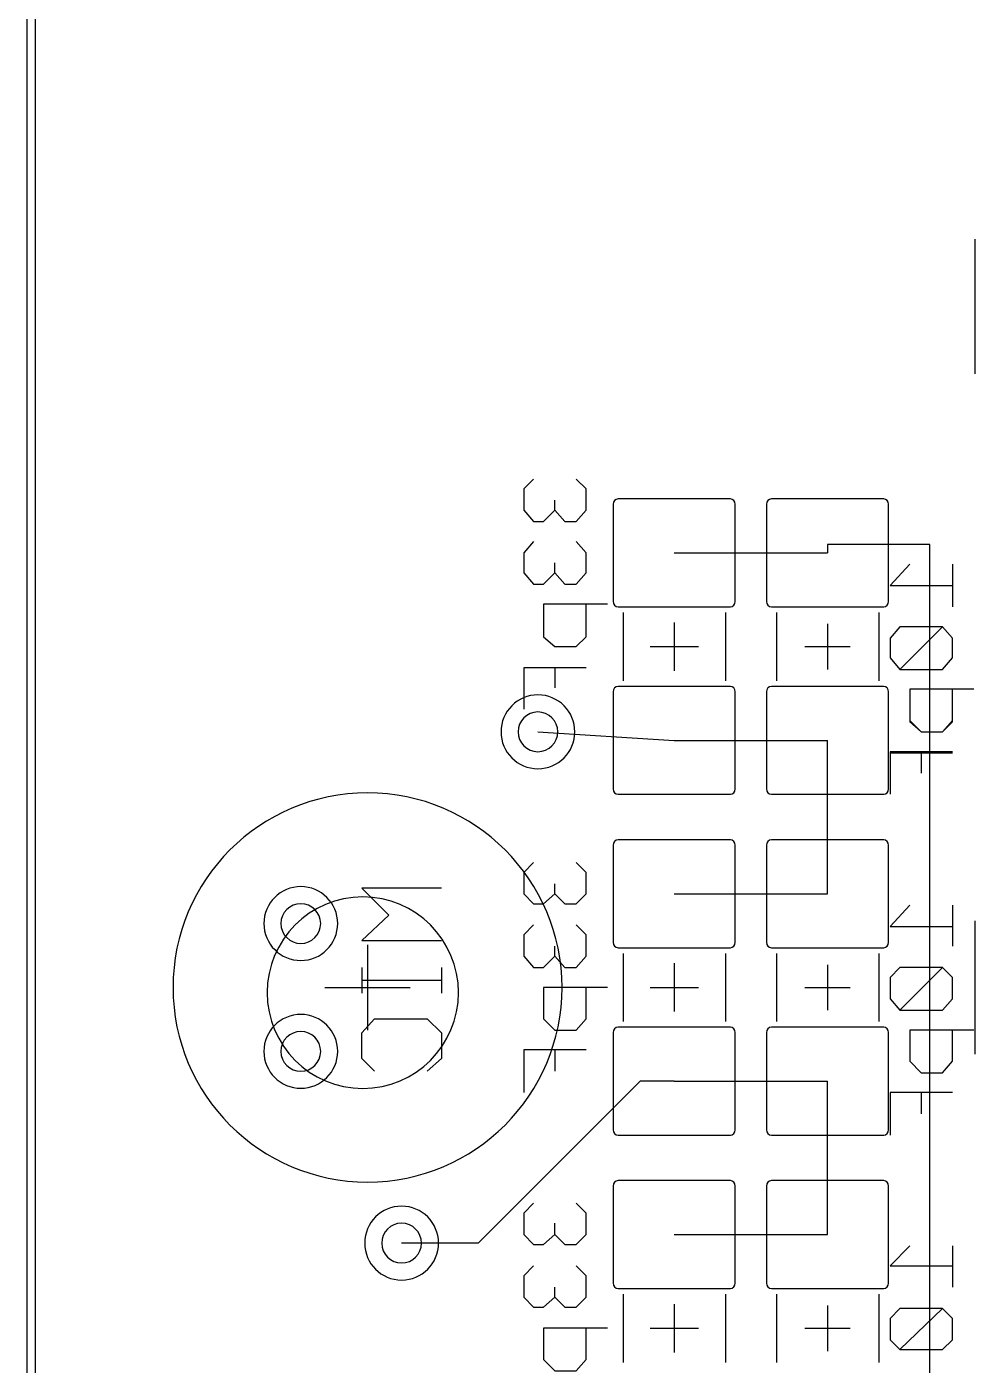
# Model space of a CAD drawing. Extents: x 82 to 213, y 78 to 137.
# Drawn here: x 81.58 to 95.72, y 102.12 to 122.07 of the extents above; entities that cross this region are included whole.
import ezdxf

# ---------------------------------------------------------------- set-up
doc = ezdxf.new("R2010")
doc.units = 0
for name, color, linetype in [('Circuit_2013-04-18', 7, 'CONTINUOUS'), ('Circuit_2013-08-08', 7, 'CONTINUOUS'), ('Cutout', 7, 'CONTINUOUS'), ('Holes', 7, 'CONTINUOUS')]:
    doc.layers.add(name, color=color, linetype=linetype)

msp = doc.modelspace()

# ---------------------------------------------------------------- linework, layer by layer
at = {"layer": 'Circuit_2013-04-18', "color": 7}
for points in [[(81.576333, 135.036278), (81.576333, 80.468611)], [(90.318167, 114.953344), (90.318167, 113.505544), (90.318167, 113.505544)], [(92.065687, 115.033778), (90.39098, 115.033778)], [(92.1385, 113.505544), (92.1385, 114.953344)], [(92.604167, 114.953344), (92.604167, 113.505544), (92.604167, 113.505544)], [(94.351687, 115.033778), (92.67698, 115.033778)], [(94.4245, 113.505544), (94.4245, 114.953344)], [(90.39098, 113.425111), (92.065687, 113.425111)], [(92.67698, 113.425111), (94.351687, 113.425111)], [(91.228333, 113.192278), (91.228333, 112.472611)], [(93.514333, 113.171111), (93.514333, 112.493778)], [(90.8685, 112.832444), (91.588167, 112.832444)], [(93.175667, 112.832444), (93.853, 112.832444)], [(90.318167, 112.159344), (90.318167, 110.711544), (90.318167, 110.711544)], [(92.065687, 112.239778), (90.39098, 112.239778)], [(92.1385, 110.711544), (92.1385, 112.159344)], [(92.604167, 112.159344), (92.604167, 110.711544), (92.604167, 110.711544)], [(94.351687, 112.239778), (92.67698, 112.239778)], [(94.4245, 110.711544), (94.4245, 112.159344)], [(89.492667, 111.562444), (89.492667, 111.562444)], [(89.746667, 111.562444), (89.746667, 111.562444)], [(90.39098, 110.631111), (92.065687, 110.631111)], [(92.67698, 110.631111), (94.351687, 110.631111)], [(92.065687, 109.953778), (90.39098, 109.953778)], [(94.351687, 109.953778), (92.67698, 109.953778)], [(90.318167, 109.873344), (90.318167, 108.425544), (90.318167, 108.425544)], [(92.1385, 108.425544), (92.1385, 109.873344)], [(92.604167, 109.873344), (92.604167, 108.425544), (92.604167, 108.425544)], [(94.4245, 108.425544), (94.4245, 109.873344)], [(85.957833, 108.704944), (85.957833, 108.704944)], [(86.211833, 108.704944), (86.211833, 108.704944)], [(86.656333, 108.387444), (86.656333, 107.117444)], [(90.39098, 108.345111), (92.065687, 108.345111)], [(92.67698, 108.345111), (94.351687, 108.345111)], [(91.228333, 108.112278), (91.228333, 107.392611)], [(93.514333, 108.091111), (93.514333, 107.413778)], [(86.021333, 107.752444), (87.291333, 107.752444)], [(90.8685, 107.752444), (91.588167, 107.752444)], [(93.175667, 107.752444), (93.853, 107.752444)], [(92.065687, 107.159778), (90.39098, 107.159778)], [(94.351687, 107.159778), (92.67698, 107.159778)], [(90.318167, 107.079344), (90.318167, 105.631544), (90.318167, 105.631544)], [(92.1385, 105.631544), (92.1385, 107.079344)], [(92.604167, 107.079344), (92.604167, 105.631544), (92.604167, 105.631544)], [(94.4245, 105.631544), (94.4245, 107.079344)], [(85.957833, 106.799944), (85.957833, 106.799944)], [(86.211833, 106.799944), (86.211833, 106.799944)], [(90.39098, 105.551111), (92.065687, 105.551111)], [(92.67698, 105.551111), (94.351687, 105.551111)], [(90.318167, 104.793344), (90.318167, 103.345544), (90.318167, 103.345544)], [(92.065687, 104.873778), (90.39098, 104.873778)], [(92.1385, 103.345544), (92.1385, 104.793344)], [(92.604167, 104.793344), (92.604167, 103.345544), (92.604167, 103.345544)], [(94.351687, 104.873778), (92.67698, 104.873778)], [(94.4245, 103.345544), (94.4245, 104.793344)], [(87.460667, 103.942444), (87.460667, 103.942444)], [(87.714667, 103.942444), (87.714667, 103.942444)], [(90.39098, 103.265111), (92.065687, 103.265111)], [(92.67698, 103.265111), (94.351687, 103.265111)], [(91.228333, 103.032278), (91.228333, 102.312611)], [(93.514333, 103.011111), (93.514333, 102.333778)], [(90.8685, 102.672444), (91.588167, 102.672444)], [(93.175667, 102.672444), (93.853, 102.672444)]]:
    msp.add_lwpolyline(points, dxfattribs=at)
at = {"layer": 'Circuit_2013-04-18', "color": 1}
for points in [[(95.715667, 116.896444), (95.715667, 118.907278)], [(89.132833, 115.330111), (88.984667, 115.181944), (88.984667, 114.864444), (89.132833, 114.695111), (89.281, 114.695111), (89.450333, 114.864444), (89.450333, 115.012611)], [(89.450333, 114.864444), (89.5985, 114.695111), (89.767833, 114.695111), (89.916, 114.864444), (89.916, 115.181944), (89.767833, 115.330111)], [(89.132833, 114.398778), (88.984667, 114.229444), (88.984667, 113.933111), (89.132833, 113.763778), (89.281, 113.763778), (89.450333, 113.933111), (89.450333, 114.081278)], [(89.450333, 113.933111), (89.5985, 113.763778), (89.767833, 113.763778), (89.916, 113.933111), (89.916, 114.229444), (89.767833, 114.398778)], [(91.228333, 101.275444), (93.514333, 101.275444), (95.038333, 101.275444), (95.038333, 114.356444), (93.514333, 114.356444), (93.514333, 114.229444)], [(91.228333, 114.229444), (93.514333, 114.229444)], [(94.742, 114.060111), (94.445667, 113.742611), (95.377, 113.742611)], [(95.377, 114.060111), (95.377, 113.425111)], [(90.2335, 113.467444), (89.281, 113.467444), (89.281, 112.980611), (89.450333, 112.832444), (89.767833, 112.832444), (89.916, 112.980611), (89.916, 113.467444)], [(90.466333, 113.340444), (90.466333, 112.324444)], [(91.990333, 113.340444), (91.990333, 112.324444)], [(92.752333, 113.340444), (92.752333, 112.324444)], [(94.276333, 113.340444), (94.276333, 112.324444)], [(95.228833, 113.128778), (94.593833, 113.128778), (94.445667, 112.959444), (94.445667, 112.663111), (94.593833, 112.493778), (95.228833, 112.493778), (95.377, 112.663111), (95.377, 112.959444), (95.228833, 113.128778), (94.593833, 112.493778)], [(89.916, 112.514944), (88.984667, 112.514944), (88.984667, 111.901111)], [(89.450333, 112.514944), (89.450333, 112.218611)], [(95.6945, 112.197444), (94.742, 112.197444), (94.742, 111.731778), (94.911333, 111.562444), (95.228833, 111.562444), (95.377, 111.731778), (95.377, 112.197444)], [(89.196333, 111.562444), (91.228333, 111.435444)], [(91.228333, 111.435444), (93.514333, 111.435444)], [(93.514333, 109.149444), (93.514333, 111.435444)], [(95.377, 111.266111), (94.445667, 111.266111), (94.445667, 110.631111)], [(94.911333, 111.266111), (94.911333, 110.948611)], [(89.132833, 109.615111), (88.984667, 109.466944), (88.984667, 109.149444), (89.132833, 109.001278), (89.281, 109.001278), (89.450333, 109.149444), (89.450333, 109.297611)], [(89.450333, 109.149444), (89.5985, 109.001278), (89.767833, 109.001278), (89.916, 109.149444), (89.916, 109.466944), (89.767833, 109.615111)], [(87.757, 109.234111), (86.571667, 109.234111), (86.973833, 108.831944), (86.571667, 108.450944), (87.757, 108.450944)], [(91.228333, 109.149444), (93.514333, 109.149444)], [(94.742, 108.980111), (94.445667, 108.662611), (95.377, 108.662611)], [(95.377, 108.980111), (95.377, 108.366278)], [(95.715667, 106.757611), (95.715667, 108.747278)], [(89.132833, 108.683778), (88.984667, 108.535611), (88.984667, 108.218111), (89.132833, 108.048778), (89.281, 108.048778), (89.450333, 108.218111), (89.450333, 108.366278)], [(89.450333, 108.218111), (89.5985, 108.048778), (89.767833, 108.048778), (89.916, 108.218111), (89.916, 108.535611), (89.767833, 108.683778)], [(90.466333, 108.260444), (90.466333, 107.244444)], [(91.990333, 108.260444), (91.990333, 107.244444)], [(92.752333, 108.260444), (92.752333, 107.244444)], [(94.276333, 108.260444), (94.276333, 107.244444)], [(86.571667, 108.048778), (86.571667, 107.667778)], [(87.757, 108.048778), (87.757, 107.667778)], [(95.228833, 108.048778), (94.593833, 108.048778), (94.445667, 107.900611), (94.445667, 107.583111), (94.593833, 107.413778), (95.228833, 107.413778), (95.377, 107.583111), (95.377, 107.900611), (95.228833, 108.048778), (94.593833, 107.413778)], [(87.757, 107.858278), (86.571667, 107.858278)], [(90.2335, 107.752444), (89.281, 107.752444), (89.281, 107.286778), (89.450333, 107.117444), (89.767833, 107.117444), (89.916, 107.286778), (89.916, 107.752444)], [(89.556167, 107.752444), (89.556167, 107.752444)], [(86.762167, 106.503611), (86.571667, 106.694111), (86.571667, 107.075111), (86.762167, 107.286778), (87.545333, 107.286778), (87.757, 107.075111), (87.757, 106.694111), (87.545333, 106.503611)], [(95.6945, 107.117444), (94.742, 107.117444), (94.742, 106.651778), (94.911333, 106.482444), (95.228833, 106.482444), (95.377, 106.651778), (95.377, 107.117444)], [(89.916, 106.821111), (88.984667, 106.821111), (88.984667, 106.186111)], [(89.450333, 106.821111), (89.450333, 106.503611)], [(91.228333, 106.355444), (90.720333, 106.355444), (88.307333, 103.942444), (87.164333, 103.942444)], [(91.228333, 106.355444), (93.514333, 106.355444)], [(93.514333, 104.069444), (93.514333, 106.355444)], [(95.377, 106.186111), (94.445667, 106.186111), (94.445667, 105.551111)], [(94.911333, 106.186111), (94.911333, 105.868611)], [(89.132833, 104.535111), (88.984667, 104.386944), (88.984667, 104.069444), (89.132833, 103.921278), (89.281, 103.921278), (89.450333, 104.069444), (89.450333, 104.238778)], [(89.450333, 104.069444), (89.5985, 103.921278), (89.767833, 103.921278), (89.916, 104.069444), (89.916, 104.386944), (89.767833, 104.535111)], [(91.228333, 104.069444), (93.514333, 104.069444)], [(94.742, 103.900111), (94.445667, 103.603778), (95.377, 103.603778)], [(95.377, 103.900111), (95.377, 103.286278)], [(89.132833, 103.603778), (88.984667, 103.455611), (88.984667, 103.138111), (89.132833, 102.989944), (89.281, 102.989944), (89.450333, 103.138111), (89.450333, 103.286278)], [(89.450333, 103.138111), (89.5985, 102.989944), (89.767833, 102.989944), (89.916, 103.138111), (89.916, 103.455611), (89.767833, 103.603778)], [(90.466333, 103.180444), (90.466333, 102.164444)], [(91.990333, 103.180444), (91.990333, 102.164444)], [(92.752333, 103.180444), (92.752333, 102.164444)], [(94.276333, 103.180444), (94.276333, 102.164444)], [(95.228833, 102.968778), (94.593833, 102.968778), (94.445667, 102.820611), (94.445667, 102.503111), (94.593833, 102.354944), (95.228833, 102.354944), (95.377, 102.503111), (95.377, 102.820611), (95.228833, 102.968778), (94.593833, 102.354944)], [(90.2335, 102.672444), (89.281, 102.672444), (89.281, 102.206778), (89.450333, 102.037444), (89.767833, 102.037444), (89.916, 102.206778), (89.916, 102.672444)]]:
    msp.add_lwpolyline(points, dxfattribs=at)
at = {"layer": 'Circuit_2013-04-18', "color": 7}
for points in [[(90.39098, 115.033778), (90.350766, 115.033778), (90.318167, 114.997766), (90.318167, 114.953344)], [(92.1385, 114.953344), (92.1385, 114.997766), (92.105901, 115.033778), (92.065687, 115.033778)], [(92.67698, 115.033778), (92.636766, 115.033778), (92.604167, 114.997766), (92.604167, 114.953344)], [(94.4245, 114.953344), (94.4245, 114.997766), (94.391901, 115.033778), (94.351687, 115.033778)], [(90.318167, 113.505544), (90.318167, 113.461123), (90.350766, 113.425111), (90.39098, 113.425111)], [(92.065687, 113.425111), (92.105901, 113.425111), (92.1385, 113.461123), (92.1385, 113.505544)], [(92.604167, 113.505544), (92.604167, 113.461123), (92.636766, 113.425111), (92.67698, 113.425111)], [(94.351687, 113.425111), (94.391901, 113.425111), (94.4245, 113.461123), (94.4245, 113.505544)], [(89.196333, 112.112778), (88.892394, 112.112778), (88.646, 111.866384), (88.646, 111.562444)], [(89.746667, 111.562444), (89.746667, 111.866384), (89.500273, 112.112778), (89.196333, 112.112778)], [(90.39098, 112.239778), (90.350766, 112.239778), (90.318167, 112.203766), (90.318167, 112.159344)], [(92.1385, 112.159344), (92.1385, 112.203766), (92.105901, 112.239778), (92.065687, 112.239778)], [(92.67698, 112.239778), (92.636766, 112.239778), (92.604167, 112.203766), (92.604167, 112.159344)], [(94.4245, 112.159344), (94.4245, 112.203766), (94.391901, 112.239778), (94.351687, 112.239778)], [(89.196333, 111.858778), (89.032673, 111.858778), (88.9, 111.726105), (88.9, 111.562444)], [(89.492667, 111.562444), (89.492667, 111.726105), (89.359994, 111.858778), (89.196333, 111.858778)], [(88.646, 111.562444), (88.646, 111.258502), (88.892394, 111.012111), (89.196333, 111.012111)], [(88.9, 111.562444), (88.9, 111.398784), (89.032673, 111.266111), (89.196333, 111.266111)], [(89.196333, 111.012111), (89.500273, 111.012111), (89.746667, 111.258502), (89.746667, 111.562444)], [(89.196333, 111.266111), (89.359994, 111.266111), (89.492667, 111.398784), (89.492667, 111.562444)], [(90.318167, 110.711544), (90.318167, 110.667123), (90.350766, 110.631111), (90.39098, 110.631111)], [(92.065687, 110.631111), (92.105901, 110.631111), (92.1385, 110.667123), (92.1385, 110.711544)], [(92.604167, 110.711544), (92.604167, 110.667123), (92.636766, 110.631111), (92.67698, 110.631111)], [(94.351687, 110.631111), (94.391901, 110.631111), (94.4245, 110.667123), (94.4245, 110.711544)], [(90.39098, 109.953778), (90.350766, 109.953778), (90.318167, 109.917766), (90.318167, 109.873344)], [(92.1385, 109.873344), (92.1385, 109.917766), (92.105901, 109.953778), (92.065687, 109.953778)], [(92.67698, 109.953778), (92.636766, 109.953778), (92.604167, 109.917766), (92.604167, 109.873344)], [(94.4245, 109.873344), (94.4245, 109.917766), (94.391901, 109.953778), (94.351687, 109.953778)], [(85.6615, 109.255278), (85.357558, 109.255278), (85.111167, 109.008884), (85.111167, 108.704944)], [(86.211833, 108.704944), (86.211833, 109.008884), (85.965439, 109.255278), (85.6615, 109.255278)], [(85.6615, 109.001278), (85.497839, 109.001278), (85.365167, 108.868605), (85.365167, 108.704944)], [(85.957833, 108.704944), (85.957833, 108.868605), (85.825161, 109.001278), (85.6615, 109.001278)], [(85.111167, 108.704944), (85.111167, 108.401002), (85.357558, 108.154611), (85.6615, 108.154611)], [(85.365167, 108.704944), (85.365167, 108.541284), (85.497839, 108.408611), (85.6615, 108.408611)], [(85.6615, 108.154611), (85.965439, 108.154611), (86.211833, 108.401002), (86.211833, 108.704944)], [(85.6615, 108.408611), (85.825161, 108.408611), (85.957833, 108.541284), (85.957833, 108.704944)], [(90.318167, 108.425544), (90.318167, 108.381123), (90.350766, 108.345111), (90.39098, 108.345111)], [(92.065687, 108.345111), (92.105901, 108.345111), (92.1385, 108.381123), (92.1385, 108.425544)], [(92.604167, 108.425544), (92.604167, 108.381123), (92.636766, 108.345111), (92.67698, 108.345111)], [(94.351687, 108.345111), (94.391901, 108.345111), (94.4245, 108.381123), (94.4245, 108.425544)], [(85.6615, 107.350278), (85.357558, 107.350278), (85.111167, 107.103884), (85.111167, 106.799944)], [(86.211833, 106.799944), (86.211833, 107.103884), (85.965439, 107.350278), (85.6615, 107.350278)], [(90.39098, 107.159778), (90.350766, 107.159778), (90.318167, 107.123766), (90.318167, 107.079344)], [(92.1385, 107.079344), (92.1385, 107.123766), (92.105901, 107.159778), (92.065687, 107.159778)], [(92.67698, 107.159778), (92.636766, 107.159778), (92.604167, 107.123766), (92.604167, 107.079344)], [(94.4245, 107.079344), (94.4245, 107.123766), (94.391901, 107.159778), (94.351687, 107.159778)], [(85.6615, 107.096278), (85.497839, 107.096278), (85.365167, 106.963605), (85.365167, 106.799944)], [(85.957833, 106.799944), (85.957833, 106.963605), (85.825161, 107.096278), (85.6615, 107.096278)], [(85.111167, 106.799944), (85.111167, 106.496002), (85.357558, 106.249611), (85.6615, 106.249611)], [(85.365167, 106.799944), (85.365167, 106.636284), (85.497839, 106.503611), (85.6615, 106.503611)], [(85.6615, 106.249611), (85.965439, 106.249611), (86.211833, 106.496002), (86.211833, 106.799944)], [(85.6615, 106.503611), (85.825161, 106.503611), (85.957833, 106.636284), (85.957833, 106.799944)], [(90.318167, 105.631544), (90.318167, 105.587123), (90.350766, 105.551111), (90.39098, 105.551111)], [(92.065687, 105.551111), (92.105901, 105.551111), (92.1385, 105.587123), (92.1385, 105.631544)], [(92.604167, 105.631544), (92.604167, 105.587123), (92.636766, 105.551111), (92.67698, 105.551111)], [(94.351687, 105.551111), (94.391901, 105.551111), (94.4245, 105.587123), (94.4245, 105.631544)], [(90.39098, 104.873778), (90.350766, 104.873778), (90.318167, 104.837766), (90.318167, 104.793344)], [(92.1385, 104.793344), (92.1385, 104.837766), (92.105901, 104.873778), (92.065687, 104.873778)], [(92.67698, 104.873778), (92.636766, 104.873778), (92.604167, 104.837766), (92.604167, 104.793344)], [(94.4245, 104.793344), (94.4245, 104.837766), (94.391901, 104.873778), (94.351687, 104.873778)], [(87.164333, 104.492778), (86.860394, 104.492778), (86.614, 104.246384), (86.614, 103.942444)], [(87.714667, 103.942444), (87.714667, 104.246384), (87.468273, 104.492778), (87.164333, 104.492778)], [(87.164333, 104.238778), (87.000673, 104.238778), (86.868, 104.106105), (86.868, 103.942444)], [(87.460667, 103.942444), (87.460667, 104.106105), (87.327994, 104.238778), (87.164333, 104.238778)], [(86.614, 103.942444), (86.614, 103.638502), (86.860394, 103.392111), (87.164333, 103.392111)], [(86.868, 103.942444), (86.868, 103.778784), (87.000673, 103.646111), (87.164333, 103.646111)], [(87.164333, 103.392111), (87.468273, 103.392111), (87.714667, 103.638502), (87.714667, 103.942444)], [(87.164333, 103.646111), (87.327994, 103.646111), (87.460667, 103.778784), (87.460667, 103.942444)], [(90.318167, 103.345544), (90.318167, 103.301123), (90.350766, 103.265111), (90.39098, 103.265111)], [(92.065687, 103.265111), (92.105901, 103.265111), (92.1385, 103.301123), (92.1385, 103.345544)], [(92.604167, 103.345544), (92.604167, 103.301123), (92.636766, 103.265111), (92.67698, 103.265111)], [(94.351687, 103.265111), (94.391901, 103.265111), (94.4245, 103.301123), (94.4245, 103.345544)]]:
    msp.add_open_spline(points, degree=3, dxfattribs=at)
at = {"layer": 'Circuit_2013-04-18', "color": 1}
for points in [[(86.656333, 110.652278), (85.054798, 110.652278), (83.7565, 109.353977), (83.7565, 107.752444)], [(89.556167, 107.752444), (89.556167, 109.353977), (88.257865, 110.652278), (86.656333, 110.652278)], [(83.7565, 107.752444), (83.7565, 106.150912), (85.054798, 104.852611), (86.656333, 104.852611)], [(86.656333, 104.852611), (88.257865, 104.852611), (89.556167, 106.150912), (89.556167, 107.752444)]]:
    msp.add_open_spline(points, degree=3, dxfattribs=at)
at = {"layer": 'Circuit_2013-08-08', "color": 7}
for points in [[(81.576333, 135.036278), (81.576333, 80.468611)], [(90.318167, 114.953344), (90.318167, 113.505544), (90.318167, 113.505544)], [(92.065687, 115.033778), (90.39098, 115.033778)], [(92.1385, 113.505544), (92.1385, 114.953344)], [(92.604167, 114.953344), (92.604167, 113.505544), (92.604167, 113.505544)], [(94.351687, 115.033778), (92.67698, 115.033778)], [(94.4245, 113.505544), (94.4245, 114.953344)], [(90.39098, 113.425111), (92.065687, 113.425111)], [(92.67698, 113.425111), (94.351687, 113.425111)], [(91.228333, 113.192278), (91.228333, 112.472611)], [(93.514333, 113.171111), (93.514333, 112.493778)], [(90.8685, 112.832444), (91.588167, 112.832444)], [(93.175667, 112.832444), (93.853, 112.832444)], [(90.318167, 112.159344), (90.318167, 110.711544), (90.318167, 110.711544)], [(92.065687, 112.239778), (90.39098, 112.239778)], [(92.1385, 110.711544), (92.1385, 112.159344)], [(92.604167, 112.159344), (92.604167, 110.711544), (92.604167, 110.711544)], [(94.351687, 112.239778), (92.67698, 112.239778)], [(94.4245, 110.711544), (94.4245, 112.159344)], [(89.492667, 111.562444), (89.492667, 111.562444)], [(89.746667, 111.562444), (89.746667, 111.562444)], [(90.39098, 110.631111), (92.065687, 110.631111)], [(92.67698, 110.631111), (94.351687, 110.631111)], [(92.065687, 109.953778), (90.39098, 109.953778)], [(94.351687, 109.953778), (92.67698, 109.953778)], [(90.318167, 109.873344), (90.318167, 108.425544), (90.318167, 108.425544)], [(92.1385, 108.425544), (92.1385, 109.873344)], [(92.604167, 109.873344), (92.604167, 108.425544), (92.604167, 108.425544)], [(94.4245, 108.425544), (94.4245, 109.873344)], [(85.957833, 108.704944), (85.957833, 108.704944)], [(86.211833, 108.704944), (86.211833, 108.704944)], [(86.656333, 108.387444), (86.656333, 107.117444)], [(90.39098, 108.345111), (92.065687, 108.345111)], [(92.67698, 108.345111), (94.351687, 108.345111)], [(91.228333, 108.112278), (91.228333, 107.392611)], [(93.514333, 108.091111), (93.514333, 107.413778)], [(86.021333, 107.752444), (87.291333, 107.752444)], [(90.8685, 107.752444), (91.588167, 107.752444)], [(93.175667, 107.752444), (93.853, 107.752444)], [(92.065687, 107.159778), (90.39098, 107.159778)], [(94.351687, 107.159778), (92.67698, 107.159778)], [(90.318167, 107.079344), (90.318167, 105.631544), (90.318167, 105.631544)], [(92.1385, 105.631544), (92.1385, 107.079344)], [(92.604167, 107.079344), (92.604167, 105.631544), (92.604167, 105.631544)], [(94.4245, 105.631544), (94.4245, 107.079344)], [(85.957833, 106.799944), (85.957833, 106.799944)], [(86.211833, 106.799944), (86.211833, 106.799944)], [(90.39098, 105.551111), (92.065687, 105.551111)], [(92.67698, 105.551111), (94.351687, 105.551111)], [(90.318167, 104.793344), (90.318167, 103.345544), (90.318167, 103.345544)], [(92.065687, 104.873778), (90.39098, 104.873778)], [(92.1385, 103.345544), (92.1385, 104.793344)], [(92.604167, 104.793344), (92.604167, 103.345544), (92.604167, 103.345544)], [(94.351687, 104.873778), (92.67698, 104.873778)], [(94.4245, 103.345544), (94.4245, 104.793344)], [(87.460667, 103.942444), (87.460667, 103.942444)], [(87.714667, 103.942444), (87.714667, 103.942444)], [(90.39098, 103.265111), (92.065687, 103.265111)], [(92.67698, 103.265111), (94.351687, 103.265111)], [(91.228333, 103.032278), (91.228333, 102.312611)], [(93.514333, 103.011111), (93.514333, 102.333778)], [(90.8685, 102.672444), (91.588167, 102.672444)], [(93.175667, 102.672444), (93.853, 102.672444)]]:
    msp.add_lwpolyline(points, dxfattribs=at)
at = {"layer": 'Circuit_2013-08-08', "color": 1}
for points in [[(95.715667, 116.896444), (95.715667, 118.907278)], [(89.132833, 115.330111), (88.984667, 115.181944), (88.984667, 114.864444), (89.132833, 114.695111), (89.281, 114.695111), (89.450333, 114.864444), (89.450333, 115.012611)], [(89.450333, 114.864444), (89.5985, 114.695111), (89.767833, 114.695111), (89.916, 114.864444), (89.916, 115.181944), (89.767833, 115.330111)], [(89.132833, 114.398778), (88.984667, 114.229444), (88.984667, 113.933111), (89.132833, 113.763778), (89.281, 113.763778), (89.450333, 113.933111), (89.450333, 114.081278)], [(89.450333, 113.933111), (89.5985, 113.763778), (89.767833, 113.763778), (89.916, 113.933111), (89.916, 114.229444), (89.767833, 114.398778)], [(91.228333, 101.275444), (93.514333, 101.275444), (95.038333, 101.275444), (95.038333, 114.356444), (93.514333, 114.356444), (93.514333, 114.229444)], [(91.228333, 114.229444), (93.514333, 114.229444)], [(94.742, 114.060111), (94.445667, 113.742611), (95.377, 113.742611)], [(95.377, 114.060111), (95.377, 113.425111)], [(90.2335, 113.467444), (89.281, 113.467444), (89.281, 112.980611), (89.450333, 112.832444), (89.767833, 112.832444), (89.916, 112.980611), (89.916, 113.467444)], [(90.466333, 113.340444), (90.466333, 112.324444)], [(91.990333, 113.340444), (91.990333, 112.324444)], [(92.752333, 113.340444), (92.752333, 112.324444)], [(94.276333, 113.340444), (94.276333, 112.324444)], [(95.228833, 113.128778), (94.593833, 113.128778), (94.445667, 112.959444), (94.445667, 112.663111), (94.593833, 112.493778), (95.228833, 112.493778), (95.377, 112.663111), (95.377, 112.959444), (95.228833, 113.128778), (94.593833, 112.493778)], [(89.916, 112.514944), (88.984667, 112.514944), (88.984667, 111.901111)], [(89.450333, 112.514944), (89.450333, 112.218611)], [(95.6945, 112.197444), (94.742, 112.197444), (94.742, 111.710611), (94.911333, 111.562444), (95.228833, 111.562444), (95.377, 111.710611), (95.377, 112.197444)], [(89.196333, 111.562444), (91.228333, 111.435444)], [(91.228333, 111.435444), (93.514333, 111.435444)], [(93.514333, 109.149444), (93.514333, 111.435444)], [(95.377, 111.244944), (94.445667, 111.244944), (94.445667, 110.631111)], [(94.911333, 111.244944), (94.911333, 110.948611)], [(89.132833, 109.615111), (88.984667, 109.466944), (88.984667, 109.149444), (89.132833, 109.001278), (89.281, 109.001278), (89.450333, 109.149444), (89.450333, 109.297611)], [(89.450333, 109.149444), (89.5985, 109.001278), (89.767833, 109.001278), (89.916, 109.149444), (89.916, 109.466944), (89.767833, 109.615111)], [(87.757, 109.234111), (86.571667, 109.234111), (86.973833, 108.831944), (86.571667, 108.450944), (87.757, 108.450944)], [(91.228333, 109.149444), (93.514333, 109.149444)], [(94.742, 108.980111), (94.445667, 108.662611), (95.377, 108.662611)], [(95.377, 108.980111), (95.377, 108.366278)], [(95.715667, 106.757611), (95.715667, 108.747278)], [(89.132833, 108.683778), (88.984667, 108.535611), (88.984667, 108.218111), (89.132833, 108.048778), (89.281, 108.048778), (89.450333, 108.218111), (89.450333, 108.366278)], [(89.450333, 108.218111), (89.5985, 108.048778), (89.767833, 108.048778), (89.916, 108.218111), (89.916, 108.535611), (89.767833, 108.683778)], [(90.466333, 108.260444), (90.466333, 107.244444)], [(91.990333, 108.260444), (91.990333, 107.244444)], [(92.752333, 108.260444), (92.752333, 107.244444)], [(94.276333, 108.260444), (94.276333, 107.244444)], [(86.571667, 108.048778), (86.571667, 107.667778)], [(87.757, 108.048778), (87.757, 107.667778)], [(95.228833, 108.048778), (94.593833, 108.048778), (94.445667, 107.900611), (94.445667, 107.583111), (94.593833, 107.413778), (95.228833, 107.413778), (95.377, 107.583111), (95.377, 107.900611), (95.228833, 108.048778), (94.593833, 107.413778)], [(87.757, 107.858278), (86.571667, 107.858278)], [(90.2335, 107.752444), (89.281, 107.752444), (89.281, 107.286778), (89.450333, 107.117444), (89.767833, 107.117444), (89.916, 107.286778), (89.916, 107.752444)], [(89.556167, 107.752444), (89.556167, 107.752444)], [(86.762167, 106.503611), (86.571667, 106.694111), (86.571667, 107.075111), (86.762167, 107.286778), (87.545333, 107.286778), (87.757, 107.075111), (87.757, 106.694111), (87.545333, 106.503611)], [(95.6945, 107.117444), (94.742, 107.117444), (94.742, 106.651778), (94.911333, 106.482444), (95.228833, 106.482444), (95.377, 106.651778), (95.377, 107.117444)], [(89.916, 106.821111), (88.984667, 106.821111), (88.984667, 106.186111)], [(89.450333, 106.821111), (89.450333, 106.503611)], [(91.228333, 106.355444), (90.720333, 106.355444), (88.307333, 103.942444), (87.164333, 103.942444)], [(91.228333, 106.355444), (93.514333, 106.355444)], [(93.514333, 104.069444), (93.514333, 106.355444)], [(95.377, 106.186111), (94.445667, 106.186111), (94.445667, 105.551111)], [(94.911333, 106.186111), (94.911333, 105.868611)], [(89.132833, 104.535111), (88.984667, 104.386944), (88.984667, 104.069444), (89.132833, 103.921278), (89.281, 103.921278), (89.450333, 104.069444), (89.450333, 104.217611)], [(89.450333, 104.069444), (89.5985, 103.921278), (89.767833, 103.921278), (89.916, 104.069444), (89.916, 104.386944), (89.767833, 104.535111)], [(91.228333, 104.069444), (93.514333, 104.069444)], [(94.742, 103.900111), (94.445667, 103.603778), (95.377, 103.603778)], [(95.377, 103.900111), (95.377, 103.286278)], [(89.132833, 103.603778), (88.984667, 103.455611), (88.984667, 103.138111), (89.132833, 102.989944), (89.281, 102.989944), (89.450333, 103.138111), (89.450333, 103.286278)], [(89.450333, 103.138111), (89.5985, 102.989944), (89.767833, 102.989944), (89.916, 103.138111), (89.916, 103.455611), (89.767833, 103.603778)], [(90.466333, 103.180444), (90.466333, 102.164444)], [(91.990333, 103.180444), (91.990333, 102.164444)], [(92.752333, 103.180444), (92.752333, 102.164444)], [(94.276333, 103.180444), (94.276333, 102.164444)], [(95.228833, 102.968778), (94.593833, 102.968778), (94.445667, 102.820611), (94.445667, 102.503111), (94.593833, 102.354944), (95.228833, 102.354944), (95.377, 102.503111), (95.377, 102.820611), (95.228833, 102.968778), (94.593833, 102.354944)], [(90.2335, 102.672444), (89.281, 102.672444), (89.281, 102.206778), (89.450333, 102.037444), (89.767833, 102.037444), (89.916, 102.206778), (89.916, 102.672444)]]:
    msp.add_lwpolyline(points, dxfattribs=at)
at = {"layer": 'Circuit_2013-08-08', "color": 7}
for points in [[(90.39098, 115.033778), (90.350766, 115.033778), (90.318167, 114.997766), (90.318167, 114.953344)], [(92.1385, 114.953344), (92.1385, 114.997766), (92.105901, 115.033778), (92.065687, 115.033778)], [(92.67698, 115.033778), (92.636766, 115.033778), (92.604167, 114.997766), (92.604167, 114.953344)], [(94.4245, 114.953344), (94.4245, 114.997766), (94.391901, 115.033778), (94.351687, 115.033778)], [(90.318167, 113.505544), (90.318167, 113.461123), (90.350766, 113.425111), (90.39098, 113.425111)], [(92.065687, 113.425111), (92.105901, 113.425111), (92.1385, 113.461123), (92.1385, 113.505544)], [(92.604167, 113.505544), (92.604167, 113.461123), (92.636766, 113.425111), (92.67698, 113.425111)], [(94.351687, 113.425111), (94.391901, 113.425111), (94.4245, 113.461123), (94.4245, 113.505544)], [(89.196333, 112.112778), (88.892394, 112.112778), (88.646, 111.866386), (88.646, 111.562444)], [(89.746667, 111.562444), (89.746667, 111.866386), (89.500273, 112.112778), (89.196333, 112.112778)], [(90.39098, 112.239778), (90.350766, 112.239778), (90.318167, 112.203766), (90.318167, 112.159344)], [(92.1385, 112.159344), (92.1385, 112.203766), (92.105901, 112.239778), (92.065687, 112.239778)], [(92.67698, 112.239778), (92.636766, 112.239778), (92.604167, 112.203766), (92.604167, 112.159344)], [(94.4245, 112.159344), (94.4245, 112.203766), (94.391901, 112.239778), (94.351687, 112.239778)], [(89.196333, 111.858778), (89.032673, 111.858778), (88.9, 111.726105), (88.9, 111.562444)], [(89.492667, 111.562444), (89.492667, 111.726105), (89.359994, 111.858778), (89.196333, 111.858778)], [(88.646, 111.562444), (88.646, 111.258502), (88.892394, 111.012111), (89.196333, 111.012111)], [(88.9, 111.562444), (88.9, 111.398784), (89.032673, 111.266111), (89.196333, 111.266111)], [(89.196333, 111.012111), (89.500273, 111.012111), (89.746667, 111.258502), (89.746667, 111.562444)], [(89.196333, 111.266111), (89.359994, 111.266111), (89.492667, 111.398784), (89.492667, 111.562444)], [(90.318167, 110.711544), (90.318167, 110.667123), (90.350766, 110.631111), (90.39098, 110.631111)], [(92.065687, 110.631111), (92.105901, 110.631111), (92.1385, 110.667123), (92.1385, 110.711544)], [(92.604167, 110.711544), (92.604167, 110.667123), (92.636766, 110.631111), (92.67698, 110.631111)], [(94.351687, 110.631111), (94.391901, 110.631111), (94.4245, 110.667123), (94.4245, 110.711544)], [(90.39098, 109.953778), (90.350766, 109.953778), (90.318167, 109.917766), (90.318167, 109.873344)], [(92.1385, 109.873344), (92.1385, 109.917766), (92.105901, 109.953778), (92.065687, 109.953778)], [(92.67698, 109.953778), (92.636766, 109.953778), (92.604167, 109.917766), (92.604167, 109.873344)], [(94.4245, 109.873344), (94.4245, 109.917766), (94.391901, 109.953778), (94.351687, 109.953778)], [(85.6615, 109.255278), (85.357558, 109.255278), (85.111167, 109.008886), (85.111167, 108.704944)], [(86.211833, 108.704944), (86.211833, 109.008886), (85.965439, 109.255278), (85.6615, 109.255278)], [(85.6615, 109.001278), (85.497839, 109.001278), (85.365167, 108.868605), (85.365167, 108.704944)], [(85.957833, 108.704944), (85.957833, 108.868605), (85.825161, 109.001278), (85.6615, 109.001278)], [(85.111167, 108.704944), (85.111167, 108.401002), (85.357558, 108.154611), (85.6615, 108.154611)], [(85.365167, 108.704944), (85.365167, 108.541284), (85.497839, 108.408611), (85.6615, 108.408611)], [(85.6615, 108.154611), (85.965439, 108.154611), (86.211833, 108.401002), (86.211833, 108.704944)], [(85.6615, 108.408611), (85.825161, 108.408611), (85.957833, 108.541284), (85.957833, 108.704944)], [(90.318167, 108.425544), (90.318167, 108.381123), (90.350766, 108.345111), (90.39098, 108.345111)], [(92.065687, 108.345111), (92.105901, 108.345111), (92.1385, 108.381123), (92.1385, 108.425544)], [(92.604167, 108.425544), (92.604167, 108.381123), (92.636766, 108.345111), (92.67698, 108.345111)], [(94.351687, 108.345111), (94.391901, 108.345111), (94.4245, 108.381123), (94.4245, 108.425544)], [(85.6615, 107.350278), (85.357558, 107.350278), (85.111167, 107.103886), (85.111167, 106.799944)], [(86.211833, 106.799944), (86.211833, 107.103886), (85.965439, 107.350278), (85.6615, 107.350278)], [(90.39098, 107.159778), (90.350766, 107.159778), (90.318167, 107.123766), (90.318167, 107.079344)], [(92.1385, 107.079344), (92.1385, 107.123766), (92.105901, 107.159778), (92.065687, 107.159778)], [(92.67698, 107.159778), (92.636766, 107.159778), (92.604167, 107.123766), (92.604167, 107.079344)], [(94.4245, 107.079344), (94.4245, 107.123766), (94.391901, 107.159778), (94.351687, 107.159778)], [(85.6615, 107.096278), (85.497839, 107.096278), (85.365167, 106.963605), (85.365167, 106.799944)], [(85.957833, 106.799944), (85.957833, 106.963605), (85.825161, 107.096278), (85.6615, 107.096278)], [(85.111167, 106.799944), (85.111167, 106.496002), (85.357558, 106.249611), (85.6615, 106.249611)], [(85.365167, 106.799944), (85.365167, 106.636284), (85.497839, 106.503611), (85.6615, 106.503611)], [(85.6615, 106.249611), (85.965439, 106.249611), (86.211833, 106.496002), (86.211833, 106.799944)], [(85.6615, 106.503611), (85.825161, 106.503611), (85.957833, 106.636284), (85.957833, 106.799944)], [(90.318167, 105.631544), (90.318167, 105.587123), (90.350766, 105.551111), (90.39098, 105.551111)], [(92.065687, 105.551111), (92.105901, 105.551111), (92.1385, 105.587123), (92.1385, 105.631544)], [(92.604167, 105.631544), (92.604167, 105.587123), (92.636766, 105.551111), (92.67698, 105.551111)], [(94.351687, 105.551111), (94.391901, 105.551111), (94.4245, 105.587123), (94.4245, 105.631544)], [(90.39098, 104.873778), (90.350766, 104.873778), (90.318167, 104.837766), (90.318167, 104.793344)], [(92.1385, 104.793344), (92.1385, 104.837766), (92.105901, 104.873778), (92.065687, 104.873778)], [(92.67698, 104.873778), (92.636766, 104.873778), (92.604167, 104.837766), (92.604167, 104.793344)], [(94.4245, 104.793344), (94.4245, 104.837766), (94.391901, 104.873778), (94.351687, 104.873778)], [(87.164333, 104.492778), (86.860394, 104.492778), (86.614, 104.246386), (86.614, 103.942444)], [(87.714667, 103.942444), (87.714667, 104.246386), (87.468273, 104.492778), (87.164333, 104.492778)], [(87.164333, 104.238778), (87.000673, 104.238778), (86.868, 104.106105), (86.868, 103.942444)], [(87.460667, 103.942444), (87.460667, 104.106105), (87.327994, 104.238778), (87.164333, 104.238778)], [(86.614, 103.942444), (86.614, 103.638502), (86.860394, 103.392111), (87.164333, 103.392111)], [(86.868, 103.942444), (86.868, 103.778784), (87.000673, 103.646111), (87.164333, 103.646111)], [(87.164333, 103.392111), (87.468273, 103.392111), (87.714667, 103.638502), (87.714667, 103.942444)], [(87.164333, 103.646111), (87.327994, 103.646111), (87.460667, 103.778784), (87.460667, 103.942444)], [(90.318167, 103.345544), (90.318167, 103.301123), (90.350766, 103.265111), (90.39098, 103.265111)], [(92.065687, 103.265111), (92.105901, 103.265111), (92.1385, 103.301123), (92.1385, 103.345544)], [(92.604167, 103.345544), (92.604167, 103.301123), (92.636766, 103.265111), (92.67698, 103.265111)], [(94.351687, 103.265111), (94.391901, 103.265111), (94.4245, 103.301123), (94.4245, 103.345544)]]:
    msp.add_open_spline(points, degree=3, dxfattribs=at)
at = {"layer": 'Circuit_2013-08-08', "color": 1}
for points in [[(86.656333, 110.652278), (85.054798, 110.652278), (83.7565, 109.353977), (83.7565, 107.752444)], [(89.556167, 107.752444), (89.556167, 109.353977), (88.257865, 110.652278), (86.656333, 110.652278)], [(83.7565, 107.752444), (83.7565, 106.150912), (85.054798, 104.852611), (86.656333, 104.852611)], [(86.656333, 104.852611), (88.257865, 104.852611), (89.556167, 106.150912), (89.556167, 107.752444)]]:
    msp.add_open_spline(points, degree=3, dxfattribs=at)
at = {"layer": 'Cutout', "color": 5}
msp.add_lwpolyline([(81.703333, 134.951611), (81.703333, 80.383944)], dxfattribs=at)
at = {"layer": 'Holes', "color": 7}
msp.add_lwpolyline([(88.01264, 107.674873), (88.01264, 107.674873)], dxfattribs=at)
for points in [[(86.586193, 109.10132), (85.798389, 109.10132), (85.159746, 108.462676), (85.159746, 107.674873)], [(88.01264, 107.674873), (88.01264, 108.462676), (87.373996, 109.10132), (86.586193, 109.10132)], [(85.159746, 107.674873), (85.159746, 106.887069), (85.798389, 106.248426), (86.586193, 106.248426)], [(86.586193, 106.248426), (87.373996, 106.248426), (88.01264, 106.887069), (88.01264, 107.674873)]]:
    msp.add_open_spline(points, degree=3, dxfattribs=at)

doc.saveas('drawing.dxf')
